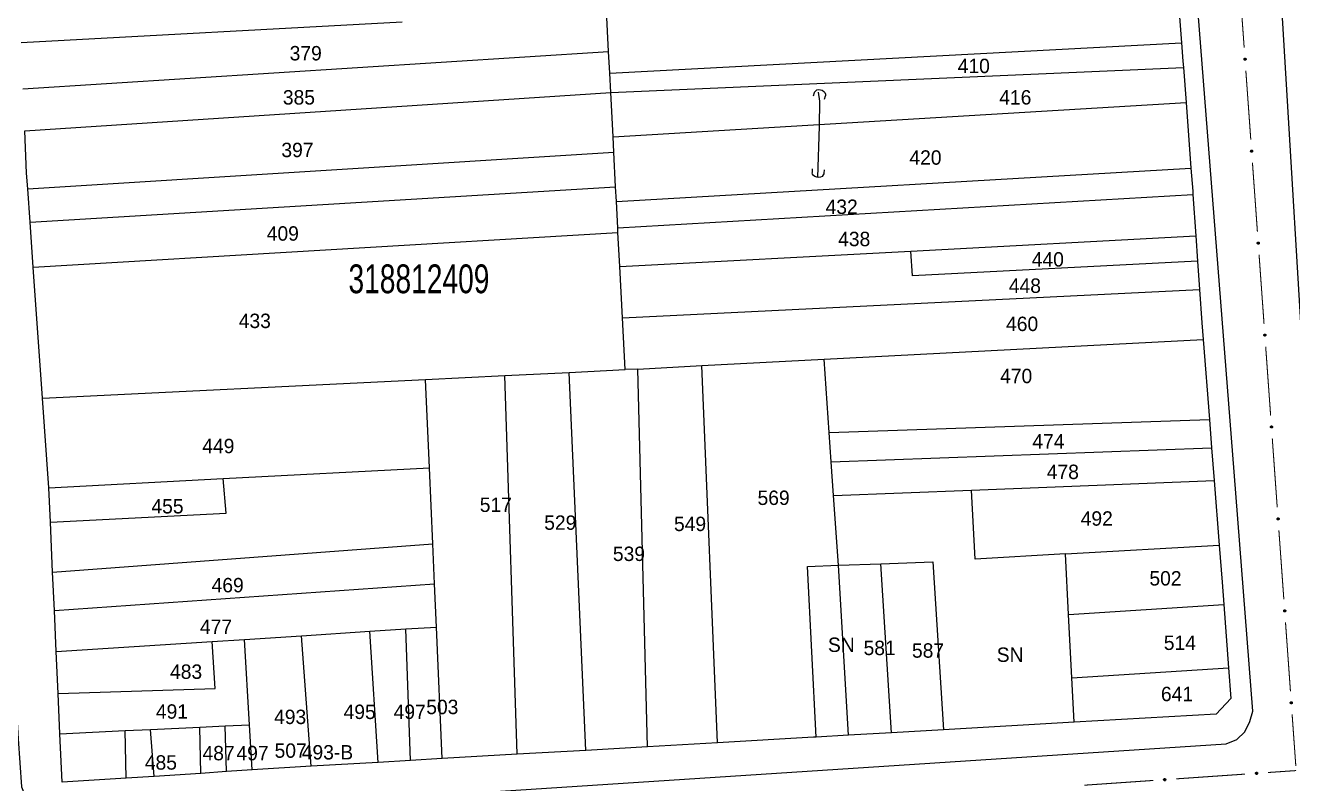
# Model space of a CAD drawing. Extents: x 201053 to 202535, y 4855063 to 4857394.
# Drawn here: x 201644.7 to 201864.7, y 4856484.9 to 4856616.6 of the extents above; entities that cross this region are included whole.
import ezdxf
from ezdxf.enums import TextEntityAlignment as Align

# ---------------------------------------------------------------- set-up
doc = ezdxf.new("R2010")
doc.units = 0
doc.header["$LTSCALE"] = 1.5
doc.header["$MEASUREMENT"] = 0
doc.linetypes.add('TRACO_05', pattern=[11, 7, -1, 0.5, -1, 0.5, -1])
for name, color, linetype in [('CD_MALHA_LOTES', 7, 'CONTINUOUS'), ('CD_TXT_QUADRA', 2, 'CONTINUOUS'), ('HD-VALAS-DRENOS', 170, 'CONTINUOUS'), ('RU-QUADRA', 210, 'CONTINUOUS'), ('SV-BUEIRO-VALA', 7, 'CONTINUOUS'), ('SV-EIXO-RUA-PAV', 20, 'CONTINUOUS'), ('SV-RUA-PAVIM', 7, 'CONTINUOUS'), ('Th_NmrPort', 7, 'CONTINUOUS')]:
    doc.layers.add(name, color=color, linetype=linetype)
doc.styles.add('ARIAL', font='ARIAL.SHX')

# ---------------------------------------------------------------- blocks, each defined once
blk = doc.blocks.new('COD120', base_point=(202246.23, 4857300.32))
at = {"layer": 'SV-BUEIRO-VALA'}
blk.add_lwpolyline([(202245.23, 4857298.92), (202245.23, 4857299.503333), (202245.23, 4857299.590833), (202245.313333, 4857299.824167), (202245.48, 4857300.086667), (202245.73, 4857300.2325), (202246.063333, 4857300.32), (202246.396667, 4857300.32), (202246.73, 4857300.2325), (202246.98, 4857300.086667), (202247.146667, 4857299.824167), (202247.23, 4857299.590833), (202247.23, 4857299.503333), (202247.23, 4857298.92)], dxfattribs=at)

msp = doc.modelspace()

# ---------------------------------------------------------------- linework, layer by layer
at = {"layer": 'CD_MALHA_LOTES', "linetype": 'Continuous', "flags": 128}
for points in [[(201844.52, 4856624.64), (201844.62, 4856623.33), (201845.39, 4856613.52)], [(201745.93, 4856612.01), (201745.57, 4856619.09)], [(201643.92, 4856613.6), (201710.07, 4856617.17)], [(201644.26, 4856605.55), (201745.93, 4856612.01)], [(201746.13, 4856608.26), (201745.93, 4856612.01)], [(201746.13, 4856608.26), (201845.39, 4856613.52)], [(201845.39, 4856613.52), (201845.64, 4856610.34), (201845.72, 4856609.26)], [(201746.3, 4856604.89), (201746.13, 4856608.26)], [(201746.3, 4856604.89), (201845.72, 4856609.26)], [(201845.72, 4856609.26), (201846.18, 4856603.18)], [(201644.58, 4856598.23), (201746.3, 4856604.89)], [(201746.7, 4856597.22), (201746.3, 4856604.89)], [(201746.7, 4856597.22), (201846.18, 4856603.18)], [(201846.18, 4856603.18), (201847.04, 4856591.77)], [(201645.08, 4856588.2), (201644.89, 4856590.89), (201644.58, 4856598.23)], [(201746.84, 4856594.55), (201746.7, 4856597.22)], [(201645.08, 4856588.2), (201746.84, 4856594.55)], [(201747.15, 4856588.55), (201746.84, 4856594.55)], [(201747.28, 4856586), (201847.04, 4856591.77)], [(201847.04, 4856591.77), (201847.34, 4856587.79), (201847.38, 4856587.18)], [(201645.49, 4856582.43), (201645.08, 4856588.2)], [(201645.49, 4856582.43), (201747.15, 4856588.55)], [(201747.28, 4856586), (201747.15, 4856588.55)], [(201747.52, 4856581.42), (201747.28, 4856586)], [(201747.52, 4856581.42), (201847.38, 4856587.18)], [(201847.38, 4856587.18), (201847.89, 4856580.05)], [(201646.04, 4856574.62), (201645.49, 4856582.43)], [(201747.56, 4856580.61), (201747.52, 4856581.42)], [(201646.04, 4856574.62), (201747.56, 4856580.61)], [(201747.86, 4856574.68), (201747.56, 4856580.61)], [(201798.4, 4856577.39), (201847.89, 4856580.05)], [(201847.89, 4856580.05), (201848.2, 4856575.64)], [(201747.86, 4856574.68), (201798.4, 4856577.39)], [(201848.2, 4856575.64), (201798.72, 4856573.1), (201798.4, 4856577.39)], [(201647.65, 4856551.86), (201646.04, 4856574.62)], [(201748.32, 4856565.8), (201747.86, 4856574.68)], [(201848.2, 4856575.64), (201848.54, 4856570.73)], [(201748.32, 4856565.8), (201848.54, 4856570.73)], [(201848.54, 4856570.73), (201848.95, 4856564.91), (201849.17, 4856562.05)], [(201748.79, 4856556.8), (201748.32, 4856565.8)], [(201783.36, 4856558.61), (201849.17, 4856562.05)], [(201849.17, 4856562.05), (201850.25, 4856548.14)], [(201739.11, 4856556.33), (201748.79, 4856556.8)], [(201750.99, 4856556.91), (201748.79, 4856556.8)], [(201750.99, 4856556.91), (201762.12, 4856557.5)], [(201752.68, 4856491.33), (201750.99, 4856556.91)], [(201762.12, 4856557.5), (201783.36, 4856558.61)], [(201764.83, 4856492.02), (201762.12, 4856557.5)], [(201784.24, 4856545.9), (201783.36, 4856558.61)], [(201647.65, 4856551.86), (201714.14, 4856555.1)], [(201714.14, 4856555.1), (201727.9, 4856555.78)], [(201714.81, 4856539.78), (201714.14, 4856555.1)], [(201727.9, 4856555.78), (201739.11, 4856556.33)], [(201730.08, 4856490.03), (201727.9, 4856555.78)], [(201741.98, 4856490.71), (201739.11, 4856556.33)], [(201648.75, 4856536.29), (201647.65, 4856551.86)], [(201784.24, 4856545.9), (201850.25, 4856548.14)], [(201850.25, 4856548.14), (201850.63, 4856543.21)], [(201784.59, 4856540.82), (201784.24, 4856545.9)], [(201784.59, 4856540.82), (201850.63, 4856543.21)], [(201850.63, 4856543.21), (201851.07, 4856537.56)], [(201679, 4856537.89), (201714.81, 4856539.78)], [(201715.39, 4856526.56), (201714.81, 4856539.78)], [(201785, 4856534.97), (201784.59, 4856540.82)], [(201648.75, 4856536.29), (201679, 4856537.89)], [(201679.52, 4856531.91), (201679, 4856537.89)], [(201808.92, 4856535.91), (201851.07, 4856537.56)], [(201851.07, 4856537.56), (201851.94, 4856526.33)], [(201649.02, 4856530.3), (201648.75, 4856536.29)], [(201785, 4856534.97), (201808.92, 4856535.91)], [(201785.84, 4856522.85), (201785, 4856534.97)], [(201825.23, 4856524.82), (201809.59, 4856523.93), (201808.92, 4856535.91)], [(201649.02, 4856530.3), (201679.52, 4856531.91)], [(201649.41, 4856521.65), (201649.02, 4856530.3)], [(201649.41, 4856521.65), (201715.39, 4856526.56)], [(201715.7, 4856519.61), (201715.39, 4856526.56)], [(201825.23, 4856524.82), (201851.94, 4856526.33)], [(201851.94, 4856526.33), (201852.43, 4856519.9), (201852.73, 4856516.06)], [(201825.78, 4856514.32), (201825.23, 4856524.82)], [(201649.71, 4856515.02), (201649.41, 4856521.65)], [(201781.98, 4856493.01), (201780.46, 4856522.66), (201785.84, 4856522.85)], [(201785.84, 4856522.85), (201793.2, 4856523.11)], [(201787.58, 4856493.33), (201785.84, 4856522.85)], [(201793.2, 4856523.11), (201802.2, 4856523.42), (201804.08, 4856494.28)], [(201795.05, 4856493.76), (201793.2, 4856523.11)], [(201649.71, 4856515.02), (201715.7, 4856519.61)], [(201716.03, 4856512.13), (201715.7, 4856519.61)], [(201650.03, 4856507.87), (201649.71, 4856515.02)], [(201825.78, 4856514.32), (201852.73, 4856516.06)], [(201852.73, 4856516.06), (201853.56, 4856505.02)], [(201826.36, 4856503.29), (201825.78, 4856514.32)], [(201682.72, 4856509.98), (201692.59, 4856510.62)], [(201692.59, 4856510.62), (201704.47, 4856511.39)], [(201694.31, 4856487.97), (201692.59, 4856510.62)], [(201704.47, 4856511.39), (201710.75, 4856511.79)], [(201705.93, 4856488.64), (201704.47, 4856511.39)], [(201710.75, 4856511.79), (201716.03, 4856512.13)], [(201711.53, 4856488.96), (201710.75, 4856511.79)], [(201717.04, 4856489.28), (201716.03, 4856512.13)], [(201650.03, 4856507.87), (201677.1, 4856509.62)], [(201650.36, 4856500.58), (201677.63, 4856501.43), (201677.1, 4856509.62)], [(201677.1, 4856509.62), (201682.72, 4856509.98)], [(201683.6, 4856495.15), (201682.72, 4856509.98)], [(201650.36, 4856500.58), (201650.03, 4856507.87)], [(201826.36, 4856503.29), (201853.56, 4856505.02)], [(201853.56, 4856505.02), (201853.96, 4856499.73), (201851.42, 4856497.01), (201826.76, 4856495.59)], [(201826.76, 4856495.59), (201826.36, 4856503.29)], [(201650.67, 4856493.6), (201650.36, 4856500.58)], [(201674.95, 4856494.74), (201679.38, 4856494.95)], [(201679.38, 4856494.95), (201683.6, 4856495.15)], [(201679.62, 4856487.02), (201679.38, 4856494.95)], [(201684.07, 4856487.31), (201683.6, 4856495.15)], [(201826.76, 4856495.59), (201804.08, 4856494.28)], [(201650.67, 4856493.6), (201662, 4856494.14)], [(201662.16, 4856485.89), (201651.05, 4856485.17), (201650.67, 4856493.6)], [(201662, 4856494.14), (201666.42, 4856494.34)], [(201662.16, 4856485.89), (201662, 4856494.14)], [(201666.42, 4856494.34), (201674.95, 4856494.74)], [(201667.02, 4856486.2), (201666.42, 4856494.34)], [(201675.16, 4856486.73), (201674.95, 4856494.74)], [(201781.98, 4856493.01), (201781.48, 4856492.98), (201764.83, 4856492.02)], [(201787.58, 4856493.33), (201781.98, 4856493.01)], [(201795.05, 4856493.76), (201787.58, 4856493.33)], [(201804.08, 4856494.28), (201795.05, 4856493.76)], [(201741.98, 4856490.71), (201730.08, 4856490.03)], [(201752.68, 4856491.33), (201741.98, 4856490.71)], [(201764.83, 4856492.02), (201752.68, 4856491.33)], [(201705.93, 4856488.64), (201694.31, 4856487.97)], [(201711.53, 4856488.96), (201705.93, 4856488.64)], [(201717.04, 4856489.28), (201711.53, 4856488.96)], [(201730.08, 4856490.03), (201717.04, 4856489.28)], [(201667.02, 4856486.2), (201662.16, 4856485.89)], [(201675.16, 4856486.73), (201667.02, 4856486.2)], [(201679.62, 4856487.02), (201675.16, 4856486.73)], [(201684.07, 4856487.31), (201679.62, 4856487.02)], [(201694.31, 4856487.97), (201684.07, 4856487.31)]]:
    msp.add_lwpolyline(points, dxfattribs=at)
at = {"layer": 'HD-VALAS-DRENOS', "linetype": 'TRACO_05'}
msp.add_polyline3d([(201782.23, 4856590.18, 5.08), (201782.57, 4856599.05, 5.04), (201782.58, 4856603.39, 5.04), (201782.35, 4856604.99, 5.04)], dxfattribs=at)
at = {"layer": 'RU-QUADRA', "linetype": 'Continuous', "flags": 128}
msp.add_lwpolyline([(201844.62, 4856623.33), (201845.39, 4856613.52), (201845.64, 4856610.34), (201845.72, 4856609.26), (201846.18, 4856603.18), (201847.04, 4856591.77), (201847.34, 4856587.79), (201847.38, 4856587.18), (201847.89, 4856580.05), (201848.2, 4856575.64), (201848.54, 4856570.73), (201848.95, 4856564.91), (201849.17, 4856562.05), (201850.25, 4856548.14), (201850.63, 4856543.21), (201851.07, 4856537.56), (201851.94, 4856526.33), (201852.43, 4856519.9), (201852.73, 4856516.06), (201853.56, 4856505.02), (201853.96, 4856499.73), (201851.42, 4856497.01), (201826.76, 4856495.59), (201804.08, 4856494.28), (201795.05, 4856493.76), (201787.58, 4856493.33), (201781.98, 4856493.01), (201781.48, 4856492.98), (201764.83, 4856492.02), (201752.68, 4856491.33), (201741.98, 4856490.71), (201730.08, 4856490.03), (201717.04, 4856489.28), (201711.53, 4856488.96), (201705.93, 4856488.64), (201694.31, 4856487.97), (201684.07, 4856487.31), (201679.62, 4856487.02), (201675.16, 4856486.73), (201667.02, 4856486.2), (201662.16, 4856485.89), (201651.05, 4856485.17), (201650.67, 4856493.6), (201650.36, 4856500.58), (201650.03, 4856507.87), (201649.71, 4856515.02), (201649.41, 4856521.65), (201649.02, 4856530.3), (201648.75, 4856536.29), (201647.65, 4856551.86), (201646.04, 4856574.62), (201645.49, 4856582.43), (201645.08, 4856588.2), (201644.89, 4856590.89), (201644.58, 4856598.23)], dxfattribs=at)
at = {"layer": 'SV-EIXO-RUA-PAV', "const_width": 0.18}
for points in [[(201855.416618, 4856624.647596), (201856.277337, 4856612.678504)], [(201856.564243, 4856608.688807), (201857.424962, 4856596.719715)], [(201857.711868, 4856592.730018), (201858.572587, 4856580.760926)], [(201858.859493, 4856576.771228), (201859.720211, 4856564.802136)], [(201860.007118, 4856560.812439), (201860.867836, 4856548.843347)], [(201861.154743, 4856544.85365), (201862.015461, 4856532.884558)], [(201862.302368, 4856528.89486), (201863.163086, 4856516.925768)], [(201863.449992, 4856512.936071), (201864.310711, 4856500.966979)], [(201864.597617, 4856496.977282), (201865.243156, 4856488.000463)], [(201844.470135, 4856485.771157), (201856.441609, 4856486.598099)], [(201860.4321, 4856486.873746), (201864.422591, 4856487.149393)], [(201864.422591, 4856487.149393), (201865.3, 4856487.21)], [(201828.508171, 4856484.668568), (201840.479644, 4856485.49551)]]:
    msp.add_lwpolyline(points, dxfattribs=at)
at = {"layer": 'SV-EIXO-RUA-PAV'}
for points in [[(201856.520281, 4856610.834862), (201856.557706, 4856610.803375), (201856.583432, 4856610.768661), (201856.596556, 4856610.733532), (201856.600058, 4856610.699465), (201856.599716, 4856610.66421), (201856.591529, 4856610.628741), (201856.573722, 4856610.591388), (201856.5424, 4856610.553624), (201856.505107, 4856610.529607), (201856.471355, 4856610.514898), (201856.436043, 4856610.509201), (201856.401799, 4856610.510107), (201856.365238, 4856610.51983), (201856.32756, 4856610.538245), (201856.290349, 4856610.570659), (201856.265361, 4856610.604865), (201856.25356, 4856610.639177), (201856.248057, 4856610.674714), (201856.248838, 4856610.710702), (201856.257075, 4856610.745473), (201856.275684, 4856610.783375), (201856.308164, 4856610.819678), (201856.341995, 4856610.84499), (201856.376133, 4856610.85727), (201856.411241, 4856610.8619), (201856.446606, 4856610.861987), (201856.482602, 4856610.855242), (201856.520281, 4856610.834862)], [(201857.667906, 4856594.876073), (201857.705331, 4856594.844586), (201857.731057, 4856594.809872), (201857.744181, 4856594.774742), (201857.747683, 4856594.740676), (201857.747341, 4856594.705421), (201857.739154, 4856594.669952), (201857.721347, 4856594.632599), (201857.690025, 4856594.594835), (201857.652732, 4856594.570818), (201857.61898, 4856594.556109), (201857.583668, 4856594.550412), (201857.549424, 4856594.551318), (201857.512863, 4856594.56104), (201857.475185, 4856594.579455), (201857.437974, 4856594.61187), (201857.412986, 4856594.646076), (201857.401185, 4856594.680388), (201857.395682, 4856594.715924), (201857.396462, 4856594.751913), (201857.4047, 4856594.786683), (201857.423309, 4856594.824586), (201857.455789, 4856594.860889), (201857.48962, 4856594.886201), (201857.523757, 4856594.898481), (201857.558866, 4856594.903111), (201857.594231, 4856594.903198), (201857.630227, 4856594.896452), (201857.667906, 4856594.876073)], [(201858.815531, 4856578.917283), (201858.852956, 4856578.885796), (201858.878682, 4856578.851082), (201858.891805, 4856578.815953), (201858.895308, 4856578.781887), (201858.894966, 4856578.746631), (201858.886779, 4856578.711163), (201858.868972, 4856578.673809), (201858.83765, 4856578.636045), (201858.800357, 4856578.612029), (201858.766605, 4856578.59732), (201858.731293, 4856578.591622), (201858.697049, 4856578.592528), (201858.660488, 4856578.602251), (201858.62281, 4856578.620666), (201858.585599, 4856578.65308), (201858.560611, 4856578.687286), (201858.54881, 4856578.721598), (201858.543307, 4856578.757135), (201858.544087, 4856578.793124), (201858.552325, 4856578.827894), (201858.570934, 4856578.865796), (201858.603414, 4856578.9021), (201858.637245, 4856578.927411), (201858.671382, 4856578.939692), (201858.706491, 4856578.944322), (201858.741856, 4856578.944409), (201858.777852, 4856578.937663), (201858.815531, 4856578.917283)], [(201859.963156, 4856562.958494), (201860.000581, 4856562.927007), (201860.026307, 4856562.892293), (201860.03943, 4856562.857164), (201860.042933, 4856562.823097), (201860.042591, 4856562.787842), (201860.034404, 4856562.752373), (201860.016597, 4856562.71502), (201859.985275, 4856562.677256), (201859.947982, 4856562.653239), (201859.91423, 4856562.63853), (201859.878917, 4856562.632833), (201859.844674, 4856562.633739), (201859.808113, 4856562.643462), (201859.770435, 4856562.661877), (201859.733224, 4856562.694291), (201859.708236, 4856562.728497), (201859.696435, 4856562.762809), (201859.690932, 4856562.798346), (201859.691712, 4856562.834334), (201859.69995, 4856562.869105), (201859.718559, 4856562.907007), (201859.751039, 4856562.94331), (201859.78487, 4856562.968622), (201859.819007, 4856562.980902), (201859.854116, 4856562.985532), (201859.889481, 4856562.985619), (201859.925477, 4856562.978874), (201859.963156, 4856562.958494)], [(201861.110781, 4856546.999705), (201861.148206, 4856546.968218), (201861.173932, 4856546.933504), (201861.187055, 4856546.898374), (201861.190558, 4856546.864308), (201861.190216, 4856546.829053), (201861.182029, 4856546.793584), (201861.164222, 4856546.756231), (201861.1329, 4856546.718467), (201861.095607, 4856546.69445), (201861.061855, 4856546.679741), (201861.026542, 4856546.674044), (201860.992299, 4856546.67495), (201860.955738, 4856546.684672), (201860.91806, 4856546.703087), (201860.880849, 4856546.735502), (201860.855861, 4856546.769708), (201860.84406, 4856546.80402), (201860.838557, 4856546.839556), (201860.839337, 4856546.875545), (201860.847574, 4856546.910315), (201860.866184, 4856546.948218), (201860.898664, 4856546.984521), (201860.932495, 4856547.009833), (201860.966632, 4856547.022113), (201861.001741, 4856547.026743), (201861.037105, 4856547.02683), (201861.073102, 4856547.020084), (201861.110781, 4856546.999705)], [(201862.258406, 4856531.040915), (201862.295831, 4856531.009428), (201862.321557, 4856530.974714), (201862.33468, 4856530.939585), (201862.338183, 4856530.905519), (201862.337841, 4856530.870263), (201862.329654, 4856530.834795), (201862.311847, 4856530.797441), (201862.280525, 4856530.759677), (201862.243232, 4856530.735661), (201862.20948, 4856530.720952), (201862.174167, 4856530.715254), (201862.139924, 4856530.71616), (201862.103363, 4856530.725883), (201862.065685, 4856530.744298), (201862.028474, 4856530.776712), (201862.003486, 4856530.810918), (201861.991685, 4856530.84523), (201861.986181, 4856530.880767), (201861.986962, 4856530.916756), (201861.995199, 4856530.951526), (201862.013809, 4856530.989428), (201862.046288, 4856531.025732), (201862.08012, 4856531.051043), (201862.114257, 4856531.063324), (201862.149365, 4856531.067954), (201862.18473, 4856531.068041), (201862.220727, 4856531.061295), (201862.258406, 4856531.040915)], [(201863.406031, 4856515.082126), (201863.443455, 4856515.050639), (201863.469182, 4856515.015925), (201863.482305, 4856514.980796), (201863.485808, 4856514.946729), (201863.485466, 4856514.911474), (201863.477278, 4856514.876005), (201863.459472, 4856514.838652), (201863.42815, 4856514.800888), (201863.390856, 4856514.776871), (201863.357105, 4856514.762162), (201863.321792, 4856514.756465), (201863.287549, 4856514.757371), (201863.250987, 4856514.767094), (201863.21331, 4856514.785509), (201863.176099, 4856514.817923), (201863.151111, 4856514.852129), (201863.139309, 4856514.886441), (201863.133806, 4856514.921978), (201863.134587, 4856514.957966), (201863.142824, 4856514.992737), (201863.161434, 4856515.030639), (201863.193913, 4856515.066942), (201863.227745, 4856515.092254), (201863.261882, 4856515.104534), (201863.29699, 4856515.109164), (201863.332355, 4856515.109251), (201863.368352, 4856515.102506), (201863.406031, 4856515.082126)], [(201864.553656, 4856499.123337), (201864.59108, 4856499.09185), (201864.616807, 4856499.057136), (201864.62993, 4856499.022006), (201864.633433, 4856498.98794), (201864.63309, 4856498.952685), (201864.624903, 4856498.917216), (201864.607097, 4856498.879863), (201864.575775, 4856498.842099), (201864.538481, 4856498.818082), (201864.504729, 4856498.803373), (201864.469417, 4856498.797676), (201864.435174, 4856498.798582), (201864.398612, 4856498.808304), (201864.360935, 4856498.826719), (201864.323724, 4856498.859134), (201864.298736, 4856498.89334), (201864.286934, 4856498.927652), (201864.281431, 4856498.963188), (201864.282212, 4856498.999177), (201864.290449, 4856499.033947), (201864.309059, 4856499.07185), (201864.341538, 4856499.108153), (201864.37537, 4856499.133465), (201864.409507, 4856499.145745), (201864.444615, 4856499.150375), (201864.47998, 4856499.150462), (201864.515977, 4856499.143716), (201864.553656, 4856499.123337)], [(201858.285929, 4856486.83584), (201858.317521, 4856486.873176), (201858.352308, 4856486.898804), (201858.387474, 4856486.911828), (201858.42155, 4856486.915235), (201858.456805, 4856486.914793), (201858.49225, 4856486.906506), (201858.529553, 4856486.888594), (201858.567228, 4856486.857166), (201858.59114, 4856486.819805), (201858.605753, 4856486.786011), (201858.611351, 4856486.750683), (201858.610348, 4856486.716443), (201858.600523, 4856486.679909), (201858.582001, 4856486.642283), (201858.549482, 4856486.605164), (201858.515206, 4856486.580272), (201858.480861, 4856486.568568), (201858.445309, 4856486.563165), (201858.409322, 4856486.564047), (201858.374575, 4856486.572383), (201858.336726, 4856486.591099), (201858.300514, 4856486.623681), (201858.275298, 4856486.657584), (201858.263114, 4856486.691755), (201858.258583, 4856486.726877), (201858.258596, 4856486.762242), (201858.265443, 4856486.798219), (201858.285929, 4856486.83584)], [(201842.323965, 4856485.733251), (201842.355557, 4856485.770587), (201842.390344, 4856485.796215), (201842.42551, 4856485.809239), (201842.459586, 4856485.812646), (201842.494841, 4856485.812204), (201842.530286, 4856485.803917), (201842.567589, 4856485.786005), (201842.605264, 4856485.754577), (201842.629176, 4856485.717216), (201842.643789, 4856485.683422), (201842.649387, 4856485.648094), (201842.648384, 4856485.613854), (201842.638559, 4856485.57732), (201842.620037, 4856485.539694), (201842.587518, 4856485.502575), (201842.553242, 4856485.477683), (201842.518897, 4856485.465979), (201842.483345, 4856485.460576), (201842.447358, 4856485.461458), (201842.412611, 4856485.469794), (201842.374761, 4856485.48851), (201842.33855, 4856485.521092), (201842.313334, 4856485.554995), (201842.30115, 4856485.589166), (201842.296619, 4856485.624288), (201842.296632, 4856485.659653), (201842.303479, 4856485.69563), (201842.323965, 4856485.733251)]]:
    msp.add_lwpolyline(points, close=True, dxfattribs=at)
for points in [[(201856.248838, 4856610.710702), (201856.265361, 4856610.604865)], [(201856.253901, 4856610.723804), (201856.276907, 4856610.594126)], [(201856.257075, 4856610.745473), (201856.290349, 4856610.570659)], [(201856.269148, 4856610.759102), (201856.307935, 4856610.562156)], [(201856.275684, 4856610.783375), (201856.32756, 4856610.538245)], [(201856.293725, 4856610.797807), (201856.34567, 4856610.532037)], [(201856.308164, 4856610.819678), (201856.365238, 4856610.51983)], [(201856.324236, 4856610.830098), (201856.382133, 4856610.519611)], [(201856.341995, 4856610.84499), (201856.401799, 4856610.510107)], [(201856.358546, 4856610.847613), (201856.418204, 4856610.512628)], [(201856.376133, 4856610.85727), (201856.436043, 4856610.509201)], [(201856.393443, 4856610.856963), (201856.450966, 4856610.513616)], [(201856.411241, 4856610.8619), (201856.471355, 4856610.514898)], [(201856.430288, 4856610.858245), (201856.489653, 4856610.527343)], [(201856.446606, 4856610.861987), (201856.505107, 4856610.529607)], [(201856.464802, 4856610.853887), (201856.523864, 4856610.546219)], [(201856.482602, 4856610.855242), (201856.5424, 4856610.553624)], [(201856.499708, 4856610.844084), (201856.555932, 4856610.575886)], [(201856.520281, 4856610.834862), (201856.573722, 4856610.591388)], [(201856.53997, 4856610.816883), (201856.581675, 4856610.617411)], [(201856.557706, 4856610.803375), (201856.591529, 4856610.628741)], [(201856.572457, 4856610.78365), (201856.594004, 4856610.655235)], [(201856.583432, 4856610.768661), (201856.599716, 4856610.66421)], [(201857.396462, 4856594.751913), (201857.412986, 4856594.646076)], [(201857.401526, 4856594.765015), (201857.424532, 4856594.635337)], [(201857.4047, 4856594.786683), (201857.437974, 4856594.61187)], [(201857.416773, 4856594.800313), (201857.45556, 4856594.603367)], [(201857.423309, 4856594.824586), (201857.475185, 4856594.579455)], [(201857.44135, 4856594.839017), (201857.493295, 4856594.573248)], [(201857.455789, 4856594.860889), (201857.512863, 4856594.56104)], [(201857.471861, 4856594.871308), (201857.529758, 4856594.560821)], [(201857.48962, 4856594.886201), (201857.549424, 4856594.551318)], [(201857.506171, 4856594.888824), (201857.565829, 4856594.553839)], [(201857.523757, 4856594.898481), (201857.583668, 4856594.550412)], [(201857.541068, 4856594.898174), (201857.598591, 4856594.554827)], [(201857.558866, 4856594.903111), (201857.61898, 4856594.556109)], [(201857.577913, 4856594.899455), (201857.637278, 4856594.568553)], [(201857.594231, 4856594.903198), (201857.652732, 4856594.570818)], [(201857.612427, 4856594.895097), (201857.671489, 4856594.58743)], [(201857.630227, 4856594.896452), (201857.690025, 4856594.594835)], [(201857.647333, 4856594.885295), (201857.703557, 4856594.617097)], [(201857.667906, 4856594.876073), (201857.721347, 4856594.632599)], [(201857.687595, 4856594.858093), (201857.7293, 4856594.658621)], [(201857.705331, 4856594.844586), (201857.739154, 4856594.669952)], [(201857.720082, 4856594.82486), (201857.741628, 4856594.696445)], [(201857.731057, 4856594.809872), (201857.747341, 4856594.705421)], [(201858.544087, 4856578.793124), (201858.560611, 4856578.687286)], [(201858.549151, 4856578.806226), (201858.572157, 4856578.676548)], [(201858.552325, 4856578.827894), (201858.585599, 4856578.65308)], [(201858.564397, 4856578.841523), (201858.603185, 4856578.644578)], [(201858.570934, 4856578.865796), (201858.62281, 4856578.620666)], [(201858.588975, 4856578.880228), (201858.64092, 4856578.614458)], [(201858.603414, 4856578.9021), (201858.660488, 4856578.602251)], [(201858.619486, 4856578.912519), (201858.677383, 4856578.602032)], [(201858.637245, 4856578.927411), (201858.697049, 4856578.592528)], [(201858.653796, 4856578.930035), (201858.713454, 4856578.59505)], [(201858.671382, 4856578.939692), (201858.731293, 4856578.591622)], [(201858.688692, 4856578.939385), (201858.746216, 4856578.596037)], [(201858.706491, 4856578.944322), (201858.766605, 4856578.59732)], [(201858.725538, 4856578.940666), (201858.784903, 4856578.609764)], [(201858.741856, 4856578.944409), (201858.800357, 4856578.612029)], [(201858.760052, 4856578.936308), (201858.819114, 4856578.628641)], [(201858.777852, 4856578.937663), (201858.83765, 4856578.636045)], [(201858.794958, 4856578.926506), (201858.851182, 4856578.658308)], [(201858.815531, 4856578.917283), (201858.868972, 4856578.673809)], [(201858.83522, 4856578.899304), (201858.876925, 4856578.699832)], [(201858.852956, 4856578.885796), (201858.886779, 4856578.711163)], [(201858.867706, 4856578.866071), (201858.889253, 4856578.737656)], [(201858.878682, 4856578.851082), (201858.894966, 4856578.746631)], [(201859.691712, 4856562.834334), (201859.708236, 4856562.728497)], [(201859.696776, 4856562.847436), (201859.719782, 4856562.717758)], [(201859.69995, 4856562.869105), (201859.733224, 4856562.694291)], [(201859.712022, 4856562.882734), (201859.75081, 4856562.685788)], [(201859.718559, 4856562.907007), (201859.770435, 4856562.661877)], [(201859.7366, 4856562.921439), (201859.788545, 4856562.655669)], [(201859.751039, 4856562.94331), (201859.808113, 4856562.643462)], [(201859.767111, 4856562.95373), (201859.825008, 4856562.643243)], [(201859.78487, 4856562.968622), (201859.844674, 4856562.633739)], [(201859.801421, 4856562.971245), (201859.861079, 4856562.63626)], [(201859.819007, 4856562.980902), (201859.878917, 4856562.632833)], [(201859.836317, 4856562.980595), (201859.893841, 4856562.637248)], [(201859.854116, 4856562.985532), (201859.91423, 4856562.63853)], [(201859.873162, 4856562.981877), (201859.932527, 4856562.650975)], [(201859.889481, 4856562.985619), (201859.947982, 4856562.653239)], [(201859.907677, 4856562.977519), (201859.966739, 4856562.669851)], [(201859.925477, 4856562.978874), (201859.985275, 4856562.677256)], [(201859.942583, 4856562.967716), (201859.998807, 4856562.699518)], [(201859.963156, 4856562.958494), (201860.016597, 4856562.71502)], [(201859.982845, 4856562.940515), (201860.02455, 4856562.741043)], [(201860.000581, 4856562.927007), (201860.034404, 4856562.752373)], [(201860.015331, 4856562.907282), (201860.036878, 4856562.778867)], [(201860.026307, 4856562.892293), (201860.042591, 4856562.787842)], [(201860.839337, 4856546.875545), (201860.855861, 4856546.769708)], [(201860.844401, 4856546.888647), (201860.867407, 4856546.758969)], [(201860.847574, 4856546.910315), (201860.880849, 4856546.735502)], [(201860.859647, 4856546.923945), (201860.898435, 4856546.726999)], [(201860.866184, 4856546.948218), (201860.91806, 4856546.703087)], [(201860.884225, 4856546.962649), (201860.93617, 4856546.69688)], [(201860.898664, 4856546.984521), (201860.955738, 4856546.684672)], [(201860.914736, 4856546.99494), (201860.972633, 4856546.684453)], [(201860.932495, 4856547.009833), (201860.992299, 4856546.67495)], [(201860.949045, 4856547.012456), (201861.008704, 4856546.677471)], [(201860.966632, 4856547.022113), (201861.026542, 4856546.674044)], [(201860.983942, 4856547.021806), (201861.041466, 4856546.678459)], [(201861.001741, 4856547.026743), (201861.061855, 4856546.679741)], [(201861.020787, 4856547.023087), (201861.080152, 4856546.692185)], [(201861.037105, 4856547.02683), (201861.095607, 4856546.69445)], [(201861.055302, 4856547.018729), (201861.114364, 4856546.711062)], [(201861.073102, 4856547.020084), (201861.1329, 4856546.718467)], [(201861.090208, 4856547.008927), (201861.146432, 4856546.740729)], [(201861.110781, 4856546.999705), (201861.164222, 4856546.756231)], [(201861.130469, 4856546.981725), (201861.172175, 4856546.782253)], [(201861.148206, 4856546.968218), (201861.182029, 4856546.793584)], [(201861.162956, 4856546.948492), (201861.184503, 4856546.820077)], [(201861.173932, 4856546.933504), (201861.190216, 4856546.829053)], [(201861.986962, 4856530.916756), (201862.003486, 4856530.810918)], [(201861.992026, 4856530.929858), (201862.015032, 4856530.80018)], [(201861.995199, 4856530.951526), (201862.028474, 4856530.776712)], [(201862.007272, 4856530.965155), (201862.04606, 4856530.76821)], [(201862.013809, 4856530.989428), (201862.065685, 4856530.744298)], [(201862.03185, 4856531.00386), (201862.083795, 4856530.73809)], [(201862.046288, 4856531.025732), (201862.103363, 4856530.725883)], [(201862.062361, 4856531.036151), (201862.120258, 4856530.725664)], [(201862.08012, 4856531.051043), (201862.139924, 4856530.71616)], [(201862.09667, 4856531.053667), (201862.156329, 4856530.718682)], [(201862.114257, 4856531.063324), (201862.174167, 4856530.715254)], [(201862.131567, 4856531.063017), (201862.189091, 4856530.719669)], [(201862.149365, 4856531.067954), (201862.20948, 4856530.720952)], [(201862.168412, 4856531.064298), (201862.227777, 4856530.733396)], [(201862.18473, 4856531.068041), (201862.243232, 4856530.735661)], [(201862.202927, 4856531.05994), (201862.261989, 4856530.752273)], [(201862.220727, 4856531.061295), (201862.280525, 4856530.759677)], [(201862.237833, 4856531.050138), (201862.294057, 4856530.78194)], [(201862.258406, 4856531.040915), (201862.311847, 4856530.797441)], [(201862.278094, 4856531.022936), (201862.3198, 4856530.823464)], [(201862.295831, 4856531.009428), (201862.329654, 4856530.834795)], [(201862.310581, 4856530.989703), (201862.332128, 4856530.861288)], [(201862.321557, 4856530.974714), (201862.337841, 4856530.870263)], [(201863.134587, 4856514.957966), (201863.151111, 4856514.852129)], [(201863.139651, 4856514.971068), (201863.162657, 4856514.84139)], [(201863.142824, 4856514.992737), (201863.176099, 4856514.817923)], [(201863.154897, 4856515.006366), (201863.193685, 4856514.80942)], [(201863.161434, 4856515.030639), (201863.21331, 4856514.785509)], [(201863.179475, 4856515.045071), (201863.23142, 4856514.779301)], [(201863.193913, 4856515.066942), (201863.250987, 4856514.767094)], [(201863.209986, 4856515.077362), (201863.267883, 4856514.766875)], [(201863.227745, 4856515.092254), (201863.287549, 4856514.757371)], [(201863.244295, 4856515.094877), (201863.303954, 4856514.759892)], [(201863.261882, 4856515.104534), (201863.321792, 4856514.756465)], [(201863.279192, 4856515.104227), (201863.336716, 4856514.76088)], [(201863.29699, 4856515.109164), (201863.357105, 4856514.762162)], [(201863.316037, 4856515.105509), (201863.375402, 4856514.774607)], [(201863.332355, 4856515.109251), (201863.390856, 4856514.776871)], [(201863.350552, 4856515.101151), (201863.409614, 4856514.793483)], [(201863.368352, 4856515.102506), (201863.42815, 4856514.800888)], [(201863.385458, 4856515.091348), (201863.441682, 4856514.82315)], [(201863.406031, 4856515.082126), (201863.459472, 4856514.838652)], [(201863.425719, 4856515.064147), (201863.467425, 4856514.864675)], [(201863.443455, 4856515.050639), (201863.477278, 4856514.876005)], [(201863.458206, 4856515.030914), (201863.479753, 4856514.902499)], [(201863.469182, 4856515.015925), (201863.485466, 4856514.911474)], [(201864.282212, 4856498.999177), (201864.298736, 4856498.89334)], [(201864.287276, 4856499.012279), (201864.310282, 4856498.882601)], [(201864.290449, 4856499.033947), (201864.323724, 4856498.859134)], [(201864.302522, 4856499.047577), (201864.34131, 4856498.850631)], [(201864.309059, 4856499.07185), (201864.360935, 4856498.826719)], [(201864.3271, 4856499.086281), (201864.379045, 4856498.820512)], [(201864.341538, 4856499.108153), (201864.398612, 4856498.808304)], [(201864.357611, 4856499.118572), (201864.415508, 4856498.808085)], [(201864.37537, 4856499.133465), (201864.435174, 4856498.798582)], [(201864.39192, 4856499.136088), (201864.451579, 4856498.801103)], [(201864.409507, 4856499.145745), (201864.469417, 4856498.797676)], [(201864.426817, 4856499.145438), (201864.484341, 4856498.802091)], [(201864.444615, 4856499.150375), (201864.504729, 4856498.803373)], [(201864.463662, 4856499.146719), (201864.523027, 4856498.815817)], [(201864.47998, 4856499.150462), (201864.538481, 4856498.818082)], [(201864.498177, 4856499.142361), (201864.557239, 4856498.834694)], [(201864.515977, 4856499.143716), (201864.575775, 4856498.842099)], [(201864.533083, 4856499.132559), (201864.589307, 4856498.864361)], [(201864.553656, 4856499.123337), (201864.607097, 4856498.879863)], [(201864.573344, 4856499.105357), (201864.615049, 4856498.905885)], [(201864.59108, 4856499.09185), (201864.624903, 4856498.917216)], [(201864.605831, 4856499.072124), (201864.627378, 4856498.943709)], [(201864.616807, 4856499.057136), (201864.63309, 4856498.952685)], [(201858.258583, 4856486.726877), (201858.605753, 4856486.786011)], [(201858.258596, 4856486.762242), (201858.59114, 4856486.819805)], [(201858.262292, 4856486.745913), (201858.593361, 4856486.804344)], [(201858.263114, 4856486.691755), (201858.611351, 4856486.750683)], [(201858.26347, 4856486.709065), (201858.606978, 4856486.765619)], [(201858.265443, 4856486.798219), (201858.567228, 4856486.857166)], [(201858.266748, 4856486.780415), (201858.574581, 4856486.838609)], [(201858.272721, 4856486.674141), (201858.607874, 4856486.732855)], [(201858.275298, 4856486.657584), (201858.610348, 4856486.716443)], [(201858.276649, 4856486.815293), (201858.545004, 4856486.87076)], [(201858.285929, 4856486.83584), (201858.529553, 4856486.888594)], [(201858.29014, 4856486.639783), (201858.600789, 4856486.696803)], [(201858.300514, 4856486.623681), (201858.600523, 4856486.679909)], [(201858.303964, 4856486.855478), (201858.503553, 4856486.89662)], [(201858.317521, 4856486.873176), (201858.49225, 4856486.906506)], [(201858.322345, 4856486.609181), (201858.58826, 4856486.660376)], [(201858.336726, 4856486.591099), (201858.582001, 4856486.642283)], [(201858.337289, 4856486.887871), (201858.465764, 4856486.909055)], [(201858.352308, 4856486.898804), (201858.456805, 4856486.914793)], [(201858.36098, 4856486.584494), (201858.558034, 4856486.622726)], [(201858.374575, 4856486.572383), (201858.549482, 4856486.605164)], [(201858.396235, 4856486.569148), (201858.525977, 4856486.591788)], [(201858.409322, 4856486.564047), (201858.515206, 4856486.580272)], [(201842.296619, 4856485.624288), (201842.643789, 4856485.683422)], [(201842.296632, 4856485.659653), (201842.629176, 4856485.717216)], [(201842.300328, 4856485.643324), (201842.631397, 4856485.701755)], [(201842.30115, 4856485.589166), (201842.649387, 4856485.648094)], [(201842.301506, 4856485.606476), (201842.645014, 4856485.66303)], [(201842.303479, 4856485.69563), (201842.605264, 4856485.754577)], [(201842.304784, 4856485.677826), (201842.612617, 4856485.73602)], [(201842.310757, 4856485.571552), (201842.645909, 4856485.630266)], [(201842.313334, 4856485.554995), (201842.648384, 4856485.613854)], [(201842.314685, 4856485.712704), (201842.58304, 4856485.768171)], [(201842.323965, 4856485.733251), (201842.567589, 4856485.786005)], [(201842.328176, 4856485.537194), (201842.638825, 4856485.594214)], [(201842.33855, 4856485.521092), (201842.638559, 4856485.57732)], [(201842.342, 4856485.752889), (201842.541589, 4856485.794031)], [(201842.355557, 4856485.770587), (201842.530286, 4856485.803917)], [(201842.360381, 4856485.506592), (201842.626296, 4856485.557786)], [(201842.374761, 4856485.48851), (201842.620037, 4856485.539694)], [(201842.375325, 4856485.785282), (201842.5038, 4856485.806466)], [(201842.390344, 4856485.796215), (201842.494841, 4856485.812204)], [(201842.399016, 4856485.481905), (201842.59607, 4856485.520136)], [(201842.412611, 4856485.469794), (201842.587518, 4856485.502575)], [(201842.434271, 4856485.466559), (201842.564013, 4856485.489199)], [(201842.447358, 4856485.461458), (201842.553242, 4856485.477683)]]:
    msp.add_lwpolyline(points, dxfattribs=at)
at = {"layer": 'SV-RUA-PAVIM', "linetype": 'Continuous'}
for points in [[(201632.7, 4856685.43, 3.77), (201631.6, 4856684.16, 3.77), (201631.4, 4856682.58, 3.77), (201634.19, 4856641.27, 5.27), (201637.89, 4856585.33, 5.27), (201641.03, 4856532.31, 5.27), (201643.45, 4856492.71, 5.27), (201643.99, 4856484.36, 9.99), (201645.94, 4856479.67, 10.21), (201649.1, 4856478.52, 10.21), (201853.16, 4856491.83, 11.12), (201854.99, 4856492.61, 11.12), (201856.37, 4856493.96, 11.12), (201857.26, 4856495.75, 11.12), (201857.75, 4856497.51, 11.12), (201854.54, 4856539.06, 11.12), (201847.81, 4856624.7, 8.76), (201842.56, 4856694.02, 5.84), (201841.78, 4856696.1, 5.84), (201840.31, 4856697.38, 5.84), (201837.85, 4856697.48, 5.84)], [(202072.88, 4856624.13, 10.87), (202075.03, 4856586.28, 11.86), (202076.52, 4856559.21, 12.57), (202077.1, 4856553.09, 12.57), (202080.85, 4856508.77, 12.57), (202080.07, 4856506.78, 10.92), (201929.36, 4856497.07, 10.92), (201877.01, 4856493.67, 10.92), (201874.17, 4856493.92, 10.92), (201872.15, 4856494.63, 10.92), (201870.94, 4856496.27, 10.92), (201870.35, 4856498.31, 10.92), (201867.62, 4856539.92, 8.66), (201862.46, 4856625.63, 8.66)]]:
    msp.add_polyline3d(points, dxfattribs=at)

# ---------------------------------------------------------------- block references
at = {"layer": 'SV-BUEIRO-VALA'}
for p, rotation in [((201782.86, 4856605.35, 5.67), 342), ((201782.23, 4856590.18, 5.67), 175)]:
    msp.add_blockref('COD120', p, dxfattribs=dict(at, rotation=rotation))

# ---------------------------------------------------------------- texts
at = {"layer": 'CD_TXT_QUADRA', "style": 'ARIAL', "width": 0.7}
msp.add_text('318812409', height=5, dxfattribs=at).set_placement((201700.77, 4856570.07))
at = {"layer": 'Th_NmrPort', "color": 1}
for s, p in [('379', (201690.56, 4856611.73)), ('410', (201806.542563, 4856609.52344)), ('385', (201689.38, 4856604.07)), ('416', (201813.752563, 4856604.07344)), ('397', (201689.123333, 4856594.94)), ('420', (201798.152563, 4856593.62344)), ('432', (201783.606042, 4856585.077858)), ('409', (201686.58, 4856580.44)), ('438', (201785.782563, 4856579.48344)), ('440', (201819.396042, 4856575.947858)), ('448', (201815.416042, 4856571.377858)), ('433', (201681.72, 4856565.27)), ('460', (201814.932563, 4856564.75344)), ('470', (201813.902563, 4856555.70344)), ('474', (201819.502563, 4856544.36344)), ('449', (201675.39, 4856543.55)), ('478', (201822.002563, 4856539.06344)), ('517', (201723.563044, 4856533.349884)), ('569', (201771.790485, 4856534.563478)), ('455', (201666.56, 4856533.09)), ('529', (201734.753044, 4856530.249884)), ('549', (201757.283044, 4856530.029884)), ('492', (201827.892563, 4856530.96344)), ('539', (201746.675603, 4856524.836291)), ('502', (201839.822563, 4856520.58344)), ('469', (201677.01, 4856519.4)), ('477', (201674.993333, 4856512.18)), ('SN', (201784.013044, 4856509.049884)), ('514', (201842.322563, 4856509.39344)), ('581', (201790.200485, 4856508.503478)), ('587', (201798.600485, 4856508.053478)), ('SN', (201813.320485, 4856507.323478)), ('483', (201669.79, 4856504.38)), ('641', (201841.827047, 4856500.507045)), ('503', (201714.275603, 4856498.256291)), ('491', (201667.333333, 4856497.46)), ('493', (201687.853044, 4856496.529884)), ('495', (201699.923044, 4856497.409884)), ('497', (201708.613044, 4856497.409884)), ('487', (201675.433333, 4856490.24)), ('497', (201681.323333, 4856490.24)), ('507', (201687.943333, 4856490.68)), ('493-B', (201692.663333, 4856490.39)), ('485', (201665.413333, 4856488.62))]:
    msp.add_text(s, height=2.5, dxfattribs=at).set_placement(p, align=Align.MIDDLE_LEFT)

doc.saveas('drawing.dxf')
